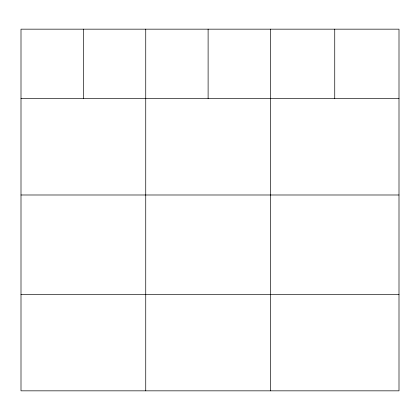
<?xml version="1.0" encoding="UTF-8"?>
<svg xmlns="http://www.w3.org/2000/svg" width="420" height="420" viewBox="0 0 420 420"><rect width="100%" height="100%" fill="white"/><g stroke="black" fill="none" stroke-linecap="round" stroke-linejoin="round"><path stroke-width="0.63" d="M399 98.527L399 390.836L21 390.836L21 29.164L399 29.164L399 98.527L21 98.527M21 194.99L399 194.99M21 294.373L399 294.373M334.74 29.164L334.74 98.527M270.48 29.164L270.48 390.836M208.11 29.164L208.11 98.527M145.74 29.164L145.74 390.836M83.37 29.164L83.37 98.527"/></g></svg>
